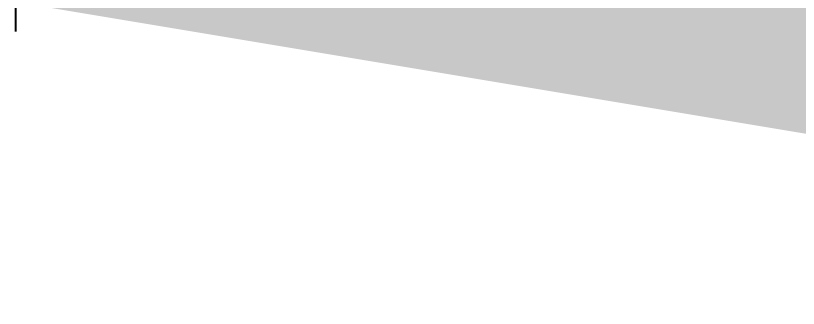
# Model space of a CAD drawing. Header units: metres. Extents: x -5444 to 112500, y -2287 to 89414.
# Drawn here: x -20.4 to 86, y 93.7 to 133.5 of the extents above; entities that cross this region are included whole.
import ezdxf

# ---------------------------------------------------------------- set-up
doc = ezdxf.new("R2010")
doc.units = ezdxf.units.M
doc.header["$LTSCALE"] = 10
doc.layers.add('COTAS', color=8, linetype='Continuous')
doc.styles.add('CNI_COTAS', font='romans.shx', dxfattribs={"width": 0.8})
doc.dimstyles.new('1.5', dxfattribs={"dimscale": 0, "dimtxt": 400, "dimasz": 250, "dimexe": 4, "dimexo": 4, "dimgap": 50, "dimtad": 1, "dimdec": 0, "dimzin": 4, "dimdsep": 46, "dimtxsty": 'CNI_COTAS', "dimcen": 0, "dimclrd": 256, "dimclrt": 3, "dimadec": 0, "dimazin": 0, "dimtfac": 1, "dimtdec": 0, "dimtmove": 2, "dimatfit": 0, "dimfxl": 0.05, "dimtolj": 1, "dimtzin": 0, "dimarcsym": 0})

# ---------------------------------------------------------------- blocks, each defined once
blk = doc.blocks.new('DIMBLOCK92-_0_00m_LOC COLUMNAS Y MUROS PISO 1')
at = {"layer": 'COTAS', "color": 0, "lineweight": -2, "transparency": 16777216}
for p, q in [((-20.44, 206.35), (-20.44, 131.35)), ((27929.4, 206.35), (27929.4, 131.35))]:
    blk.add_line(p, q, dxfattribs=at)
at = {"layer": 'COTAS', "lineweight": -2, "transparency": 16777216}
blk.add_line((229.56, 135.35), (27679.4, 135.35), dxfattribs=at)
at = {"layer": 'COTAS', "transparency": 16777216}
for points in [[(229.56, 177.02), (229.56, 93.68), (-20.44, 135.35)], [(27679.4, 177.02), (27679.4, 93.68), (27929.4, 135.35)]]:
    blk.add_solid(points, dxfattribs=at)
at = {"layer": 'Defpoints', "color": 0, "transparency": 16777216}
for p in [(-20.44, 210.35), (27929.4, 210.35), (27929.4, 135.35)]:
    blk.add_point(p, dxfattribs=at)
at = {"layer": 'COTAS', "color": 3, "transparency": 16777216, "insert": (13954.48, 385.35), "char_height": 400, "width": 2.8846, "attachment_point": 5, "style": 'CNI_COTAS'}
blk.add_mtext('\\A1;27950', dxfattribs=at)

msp = doc.modelspace()

# ---------------------------------------------------------------- dimensions: what is measured, and where the dimension line sits
at = {"layer": 'COTAS'}
dim = msp.add_linear_dim(base=(27929.4029, 135.349), p1=(-20.4369, 210.349), p2=(27929.4029, 210.349), dimstyle='1.5', override={"dimscale": 1}, dxfattribs=at)
dim.commit()
dim.dimension.update_dxf_attribs({"geometry": 'DIMBLOCK92-_0_00m_LOC COLUMNAS Y MUROS PISO 1', "text_midpoint": (13954.483, 385.349)})

doc.saveas('drawing.dxf')
